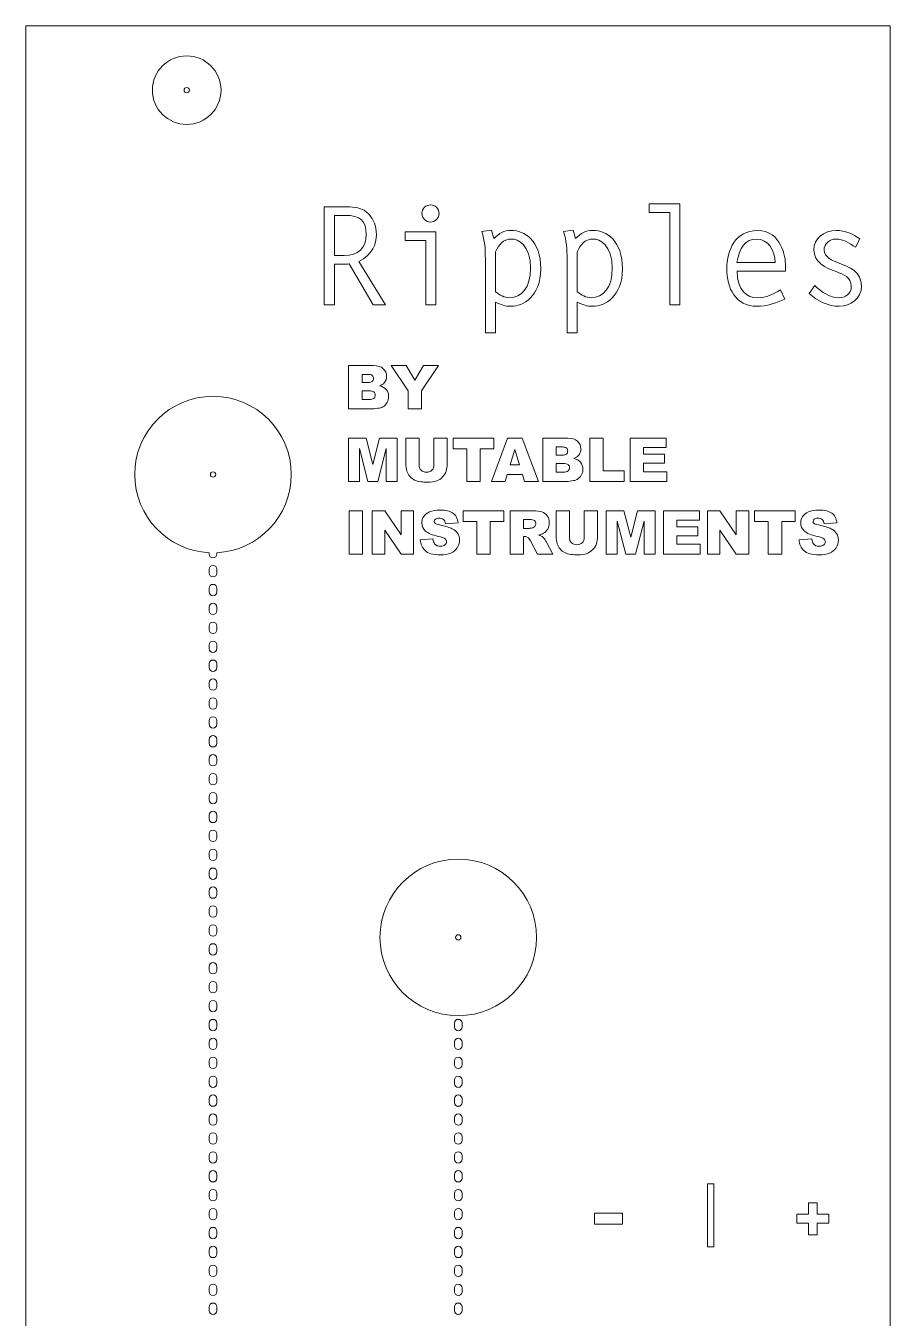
# Model space of a CAD drawing. Header units: millimetres. Extents: x 85 to 125, y -208 to -80.
# Drawn here: x 84.8 to 125.1, y -140.1 to -79.8 of the extents above; entities that cross this region are included whole.
import ezdxf

# ---------------------------------------------------------------- set-up
doc = ezdxf.new("R2010")
doc.units = ezdxf.units.MM

msp = doc.modelspace()

# ---------------------------------------------------------------- linework, layer by layer
at = {"color": 7, "linetype": 'Continuous', "lineweight": 15}
for p, q in [((84.806, -79.826), (84.806, -208.329)), ((125.107, -79.826), (84.806, -79.826)), ((125.107, -208.329), (125.107, -79.826)), ((99.908, -88.266), (98.721, -88.266)), ((98.721, -88.266), (98.721, -92.839)), ((115.307, -88.126), (113.865, -88.126)), ((113.865, -88.126), (113.865, -88.526)), ((113.865, -88.526), (114.831, -88.526)), ((114.831, -88.526), (114.831, -92.839)), ((115.307, -92.839), (115.307, -88.126)), ((99.197, -88.666), (99.197, -90.54)), ((99.667, -88.666), (99.197, -88.666)), ((103.928, -89.441), (102.486, -89.441)), ((102.486, -89.441), (102.486, -89.841)), ((103.928, -92.839), (103.928, -89.441)), ((106.518, -89.359), (106.067, -89.416)), ((106.62, -89.752), (106.518, -89.359)), ((110.328, -89.359), (109.878, -89.416)), ((110.43, -89.752), (110.328, -89.359)), ((123.486, -90.152), (123.695, -89.765)), ((102.486, -89.841), (103.451, -89.841)), ((103.451, -89.841), (103.451, -92.839)), ((106.709, -90.362), (106.709, -92.23)), ((110.519, -90.362), (110.519, -92.23)), ((99.197, -90.54), (99.648, -90.54)), ((99.197, -92.839), (99.197, -90.946)), ((99.883, -90.934), (100.995, -92.839)), ((101.572, -92.839), (100.34, -90.826)), ((106.232, -90.692), (106.232, -94.141)), ((110.043, -90.692), (110.043, -94.141)), ((117.961, -90.864), (119.752, -90.864)), ((120.229, -91.264), (120.229, -91.004)), ((117.967, -91.264), (120.229, -91.264)), ((120.197, -92.572), (119.993, -92.147)), ((121.599, -91.937), (121.339, -92.318)), ((106.709, -94.141), (106.709, -92.712)), ((110.519, -94.141), (110.519, -92.712)), ((98.721, -92.839), (99.197, -92.839)), ((100.995, -92.839), (101.572, -92.839)), ((103.451, -92.839), (103.928, -92.839)), ((114.831, -92.839), (115.307, -92.839)), ((106.232, -94.141), (106.709, -94.141)), ((110.043, -94.141), (110.519, -94.141)), ((101.024, -95.674), (99.855, -95.674)), ((99.855, -95.674), (99.855, -97.694)), ((102.539, -95.674), (101.845, -95.674)), ((101.845, -95.674), (102.632, -96.848)), ((102.945, -96.356), (102.539, -95.674)), ((103.353, -95.674), (102.945, -96.356)), ((103.258, -96.848), (104.043, -95.674)), ((104.043, -95.674), (103.353, -95.674)), ((100.485, -96.083), (100.485, -96.466)), ((100.761, -96.083), (100.485, -96.083)), ((100.485, -96.466), (100.756, -96.466)), ((100.485, -96.851), (100.485, -97.26)), ((100.802, -96.851), (100.485, -96.851)), ((102.632, -96.848), (102.632, -97.694)), ((103.258, -97.694), (103.258, -96.848)), ((100.485, -97.26), (100.803, -97.26)), ((99.855, -97.694), (100.933, -97.694)), ((102.632, -97.694), (103.258, -97.694)), ((100.668, -99.061), (99.847, -99.061)), ((99.847, -99.061), (99.847, -101.081)), ((100.985, -100.29), (100.668, -99.061)), ((101.299, -99.061), (100.985, -100.29)), ((102.119, -99.061), (101.299, -99.061)), ((102.119, -101.081), (102.119, -99.061)), ((103.142, -99.061), (102.519, -99.061)), ((102.519, -99.061), (102.519, -100.264)), ((103.142, -100.293), (103.142, -99.061)), ((104.455, -99.061), (103.832, -99.061)), ((103.832, -99.061), (103.832, -100.293)), ((104.455, -100.264), (104.455, -99.061)), ((106.624, -99.061), (104.727, -99.061)), ((104.727, -99.061), (104.727, -99.56)), ((107.272, -99.061), (106.512, -101.081)), ((106.624, -99.56), (106.624, -99.061)), ((107.952, -99.061), (107.272, -99.061)), ((108.712, -101.081), (107.952, -99.061)), ((110.08, -99.061), (108.912, -99.061)), ((108.912, -99.061), (108.912, -101.081)), ((111.73, -99.061), (111.105, -99.061)), ((111.105, -99.061), (111.105, -101.081)), ((111.73, -100.584), (111.73, -99.061)), ((114.659, -99.061), (112.986, -99.061)), ((112.986, -99.061), (112.986, -101.081)), ((114.659, -99.492), (114.659, -99.061)), ((100.358, -101.081), (100.358, -99.54)), ((100.358, -99.54), (100.751, -101.081)), ((101.214, -101.081), (101.608, -99.54)), ((101.608, -99.54), (101.608, -101.081)), ((104.727, -99.56), (105.363, -99.56)), ((105.363, -99.56), (105.363, -101.081)), ((105.987, -101.081), (105.987, -99.56)), ((105.987, -99.56), (106.624, -99.56)), ((107.604, -99.584), (107.384, -100.311)), ((107.827, -100.311), (107.604, -99.584)), ((109.541, -99.47), (109.541, -99.853)), ((109.817, -99.47), (109.541, -99.47)), ((109.541, -99.853), (109.813, -99.853)), ((113.612, -99.813), (113.612, -99.492)), ((113.612, -99.492), (114.659, -99.492)), ((114.584, -99.813), (113.612, -99.813)), ((114.584, -100.225), (114.584, -99.813)), ((107.384, -100.311), (107.827, -100.311)), ((109.541, -100.238), (109.541, -100.647)), ((109.858, -100.238), (109.541, -100.238)), ((109.541, -100.647), (109.86, -100.647)), ((112.704, -100.584), (111.73, -100.584)), ((112.704, -101.081), (112.704, -100.584)), ((113.612, -100.623), (113.612, -100.225)), ((113.612, -100.225), (114.584, -100.225)), ((114.69, -100.623), (113.612, -100.623)), ((114.69, -101.081), (114.69, -100.623)), ((99.847, -101.081), (100.358, -101.081)), ((100.751, -101.081), (101.214, -101.081)), ((101.608, -101.081), (102.119, -101.081)), ((105.363, -101.081), (105.987, -101.081)), ((106.512, -101.081), (107.15, -101.081)), ((107.15, -101.081), (107.248, -100.748)), ((107.248, -100.748), (107.957, -100.748)), ((107.957, -100.748), (108.058, -101.081)), ((108.058, -101.081), (108.712, -101.081)), ((108.912, -101.081), (109.989, -101.081)), ((111.105, -101.081), (112.704, -101.081)), ((112.986, -101.081), (114.69, -101.081)), ((100.504, -102.447), (99.879, -102.447)), ((99.879, -102.447), (99.879, -104.468)), ((100.504, -104.468), (100.504, -102.447)), ((101.539, -102.447), (100.956, -102.447)), ((100.956, -102.447), (100.956, -104.468)), ((102.3, -103.565), (101.539, -102.447)), ((102.888, -102.447), (102.3, -102.447)), ((102.3, -102.447), (102.3, -103.565)), ((102.888, -104.468), (102.888, -102.447)), ((107.097, -102.447), (105.199, -102.447)), ((105.199, -102.447), (105.199, -102.946)), ((107.097, -102.946), (107.097, -102.447)), ((108.428, -102.447), (107.387, -102.447)), ((107.387, -102.447), (107.387, -104.468)), ((110.15, -102.447), (109.528, -102.447)), ((109.528, -102.447), (109.528, -103.651)), ((110.15, -103.68), (110.15, -102.447)), ((111.464, -102.447), (110.841, -102.447)), ((110.841, -102.447), (110.841, -103.68)), ((111.464, -103.651), (111.464, -102.447)), ((112.691, -102.447), (111.87, -102.447)), ((111.87, -102.447), (111.87, -104.468)), ((113.008, -103.677), (112.691, -102.447)), ((113.322, -102.447), (113.008, -103.677)), ((114.143, -102.447), (113.322, -102.447)), ((114.143, -104.468), (114.143, -102.447)), ((116.212, -102.447), (114.539, -102.447)), ((114.539, -102.447), (114.539, -104.468)), ((116.212, -102.879), (116.212, -102.447)), ((117.166, -102.447), (116.583, -102.447)), ((116.583, -102.447), (116.583, -104.468)), ((117.927, -103.565), (117.166, -102.447)), ((118.515, -102.447), (117.927, -102.447)), ((117.927, -102.447), (117.927, -103.565)), ((118.515, -104.468), (118.515, -102.447)), ((120.685, -102.447), (118.788, -102.447)), ((118.788, -102.447), (118.788, -102.946)), ((120.685, -102.946), (120.685, -102.447)), ((104.372, -103.05), (104.961, -103.015)), ((105.199, -102.946), (105.836, -102.946)), ((105.836, -102.946), (105.836, -104.468)), ((106.46, -104.468), (106.46, -102.946)), ((106.46, -102.946), (107.097, -102.946)), ((108.289, -102.855), (108.014, -102.855)), ((108.014, -102.855), (108.014, -103.266)), ((112.381, -104.468), (112.381, -102.927)), ((112.381, -102.927), (112.775, -104.468)), ((113.238, -104.468), (113.631, -102.927)), ((113.631, -102.927), (113.631, -104.468)), ((115.165, -103.2), (115.165, -102.879)), ((115.165, -102.879), (116.212, -102.879)), ((118.788, -102.946), (119.425, -102.946)), ((119.425, -102.946), (119.425, -104.468)), ((120.049, -104.468), (120.049, -102.946)), ((120.049, -102.946), (120.685, -102.946)), ((122.037, -103.05), (122.626, -103.015)), ((101.543, -104.468), (101.543, -103.358)), ((101.543, -103.358), (102.3, -104.468)), ((108.014, -103.266), (108.278, -103.266)), ((108.014, -104.468), (108.014, -103.648)), ((108.014, -103.648), (108.07, -103.648)), ((116.137, -103.2), (115.165, -103.2)), ((115.165, -104.01), (115.165, -103.612)), ((115.165, -103.612), (116.137, -103.612)), ((116.137, -103.612), (116.137, -103.2)), ((117.17, -104.468), (117.17, -103.358)), ((117.17, -103.358), (117.927, -104.468)), ((103.788, -103.762), (103.194, -103.799)), ((108.336, -103.85), (108.669, -104.468)), ((109.375, -104.468), (109.072, -103.882)), ((116.243, -104.01), (115.165, -104.01)), ((116.243, -104.468), (116.243, -104.01)), ((121.453, -103.762), (120.859, -103.799)), ((93.356, -104.402), (93.356, -104.468)), ((93.709, -104.468), (93.709, -104.402)), ((99.879, -104.468), (100.504, -104.468)), ((100.956, -104.468), (101.543, -104.468)), ((102.3, -104.468), (102.888, -104.468)), ((105.836, -104.468), (106.46, -104.468)), ((107.387, -104.468), (108.014, -104.468)), ((108.669, -104.468), (109.375, -104.468)), ((111.87, -104.468), (112.381, -104.468)), ((112.775, -104.468), (113.238, -104.468)), ((113.631, -104.468), (114.143, -104.468)), ((114.539, -104.468), (116.243, -104.468)), ((116.583, -104.468), (117.17, -104.468)), ((117.927, -104.468), (118.515, -104.468)), ((119.425, -104.468), (120.049, -104.468)), ((93.356, -105.174), (93.356, -105.35)), ((93.709, -105.35), (93.709, -105.174)), ((93.356, -106.056), (93.356, -106.232)), ((93.709, -106.232), (93.709, -106.056)), ((93.356, -106.938), (93.356, -107.114)), ((93.709, -107.114), (93.709, -106.938)), ((93.356, -107.82), (93.356, -107.997)), ((93.709, -107.997), (93.709, -107.82)), ((93.356, -108.702), (93.356, -108.879)), ((93.709, -108.879), (93.709, -108.702)), ((93.356, -109.585), (93.356, -109.761)), ((93.709, -109.761), (93.709, -109.585)), ((93.356, -110.467), (93.356, -110.643)), ((93.709, -110.643), (93.709, -110.467)), ((93.356, -111.349), (93.356, -111.526)), ((93.709, -111.526), (93.709, -111.349)), ((93.356, -112.231), (93.356, -112.408)), ((93.709, -112.408), (93.709, -112.231)), ((93.356, -113.114), (93.356, -113.29)), ((93.709, -113.29), (93.709, -113.114)), ((93.356, -113.996), (93.356, -114.172)), ((93.709, -114.172), (93.709, -113.996)), ((93.356, -114.878), (93.356, -115.054)), ((93.709, -115.054), (93.709, -114.878)), ((93.356, -115.76), (93.356, -115.937)), ((93.709, -115.937), (93.709, -115.76)), ((93.356, -116.642), (93.356, -116.819)), ((93.709, -116.819), (93.709, -116.642)), ((93.356, -117.524), (93.356, -117.701)), ((93.709, -117.701), (93.709, -117.524)), ((93.356, -118.407), (93.356, -118.583)), ((93.709, -118.583), (93.709, -118.407)), ((93.356, -119.289), (93.356, -119.465)), ((93.709, -119.465), (93.709, -119.289)), ((93.356, -120.171), (93.356, -120.348)), ((93.709, -120.348), (93.709, -120.171)), ((93.356, -121.053), (93.356, -121.23)), ((93.709, -121.23), (93.709, -121.053)), ((93.356, -121.936), (93.356, -122.112)), ((93.709, -122.112), (93.709, -121.936)), ((93.356, -122.818), (93.356, -122.994)), ((93.709, -122.994), (93.709, -122.818)), ((93.356, -123.7), (93.356, -123.876)), ((93.709, -123.876), (93.709, -123.7)), ((93.356, -124.582), (93.356, -124.759)), ((93.709, -124.759), (93.709, -124.582)), ((93.356, -125.464), (93.356, -125.641)), ((93.709, -125.641), (93.709, -125.464)), ((93.356, -126.347), (93.356, -126.523)), ((93.709, -126.523), (93.709, -126.347)), ((104.792, -126.347), (104.792, -126.523)), ((105.145, -126.523), (105.145, -126.347)), ((93.356, -127.229), (93.356, -127.405)), ((93.709, -127.405), (93.709, -127.229)), ((104.792, -127.229), (104.792, -127.405)), ((105.145, -127.405), (105.145, -127.229)), ((93.356, -128.111), (93.356, -128.287)), ((93.709, -128.287), (93.709, -128.111)), ((104.792, -128.111), (104.792, -128.287)), ((105.145, -128.287), (105.145, -128.111)), ((93.356, -128.993), (93.356, -129.17)), ((93.709, -129.17), (93.709, -128.993)), ((104.792, -128.993), (104.792, -129.17)), ((105.145, -129.17), (105.145, -128.993)), ((93.356, -129.875), (93.356, -130.052)), ((93.709, -130.052), (93.709, -129.875)), ((104.792, -129.875), (104.792, -130.052)), ((105.145, -130.052), (105.145, -129.875)), ((93.356, -130.758), (93.356, -130.934)), ((93.709, -130.934), (93.709, -130.758)), ((104.792, -130.758), (104.792, -130.934)), ((105.145, -130.934), (105.145, -130.758)), ((93.356, -131.64), (93.356, -131.816)), ((93.709, -131.816), (93.709, -131.64)), ((104.792, -131.64), (104.792, -131.816)), ((105.145, -131.816), (105.145, -131.64)), ((93.356, -132.522), (93.356, -132.699)), ((93.709, -132.699), (93.709, -132.522)), ((104.792, -132.522), (104.792, -132.699)), ((105.145, -132.699), (105.145, -132.522)), ((93.356, -133.404), (93.356, -133.581)), ((93.709, -133.581), (93.709, -133.404)), ((104.792, -133.404), (104.792, -133.581)), ((105.145, -133.581), (105.145, -133.404)), ((93.356, -134.287), (93.356, -134.463)), ((93.709, -134.463), (93.709, -134.287)), ((104.792, -134.287), (104.792, -134.463)), ((105.145, -134.463), (105.145, -134.287)), ((116.887, -133.847), (116.587, -133.847)), ((116.587, -133.847), (116.587, -136.784)), ((116.887, -136.784), (116.887, -133.847)), ((121.712, -134.722), (121.298, -134.722)), ((121.298, -134.722), (121.298, -135.265)), ((121.712, -135.265), (121.712, -134.722)), ((93.356, -135.169), (93.356, -135.345)), ((93.709, -135.345), (93.709, -135.169)), ((104.792, -135.169), (104.792, -135.345)), ((105.145, -135.345), (105.145, -135.169)), ((112.625, -135.216), (111.317, -135.216)), ((111.317, -135.216), (111.317, -135.729)), ((112.625, -135.729), (112.625, -135.216)), ((121.298, -135.265), (120.751, -135.265)), ((120.751, -135.265), (120.751, -135.679)), ((122.255, -135.265), (121.712, -135.265)), ((122.255, -135.679), (122.255, -135.265)), ((93.356, -136.051), (93.356, -136.227)), ((93.709, -136.227), (93.709, -136.051)), ((104.792, -136.051), (104.792, -136.227)), ((105.145, -136.227), (105.145, -136.051)), ((111.317, -135.729), (112.625, -135.729)), ((120.751, -135.679), (121.298, -135.679)), ((121.298, -135.679), (121.298, -136.223)), ((121.298, -136.223), (121.712, -136.223)), ((121.712, -136.223), (121.712, -135.679)), ((121.712, -135.679), (122.255, -135.679)), ((116.587, -136.784), (116.887, -136.784)), ((93.356, -136.933), (93.356, -137.11)), ((93.709, -137.11), (93.709, -136.933)), ((104.792, -136.933), (104.792, -137.11)), ((105.145, -137.11), (105.145, -136.933)), ((93.356, -137.815), (93.356, -137.992)), ((93.709, -137.992), (93.709, -137.815)), ((104.792, -137.815), (104.792, -137.992)), ((105.145, -137.992), (105.145, -137.815)), ((93.356, -138.697), (93.356, -138.874)), ((93.709, -138.874), (93.709, -138.697)), ((104.792, -138.697), (104.792, -138.874)), ((105.145, -138.874), (105.145, -138.697)), ((93.356, -139.58), (93.356, -139.756)), ((93.709, -139.756), (93.709, -139.58)), ((104.792, -139.58), (104.792, -139.756)), ((105.145, -139.756), (105.145, -139.58))]:
    msp.add_line(p, q, dxfattribs=at)
for points, knots in [([(93.906, -82.826), (93.906, -81.942), (93.19, -81.226), (92.306, -81.226), (91.422, -81.226), (90.706, -81.942), (90.706, -82.826)], [2, 2, 2, 2, 3, 3, 3, 4, 4, 4, 4]), ([(90.706, -82.826), (90.706, -83.71), (91.422, -84.426), (92.306, -84.426), (93.19, -84.426), (93.906, -83.71), (93.906, -82.826)], [0, 0, 0, 0, 1, 1, 1, 2, 2, 2, 2]), ([(92.431, -82.826), (92.431, -82.757), (92.375, -82.701), (92.306, -82.701), (92.237, -82.701), (92.181, -82.757), (92.181, -82.826)], [2, 2, 2, 2, 3, 3, 3, 4, 4, 4, 4]), ([(92.181, -82.826), (92.181, -82.895), (92.237, -82.951), (92.306, -82.951), (92.375, -82.951), (92.431, -82.895), (92.431, -82.826)], [0, 0, 0, 0, 1, 1, 1, 2, 2, 2, 2]), ([(104.074, -88.577), (104.074, -88.348), (103.896, -88.177), (103.674, -88.177), (103.451, -88.177), (103.274, -88.348), (103.274, -88.577)], [2, 2, 2, 2, 3, 3, 3, 4, 4, 4, 4]), ([(103.274, -88.577), (103.274, -88.806), (103.451, -88.977), (103.674, -88.977), (103.896, -88.977), (104.074, -88.806), (104.074, -88.577)], [0, 0, 0, 0, 1, 1, 1, 2, 2, 2, 2]), ([(97.183, -100.756), (97.183, -98.74), (95.549, -97.106), (93.533, -97.106), (91.517, -97.106), (89.883, -98.74), (89.883, -100.756)], [2, 2, 2, 2, 3, 3, 3, 4, 4, 4, 4]), ([(93.658, -100.756), (93.658, -100.687), (93.602, -100.631), (93.533, -100.631), (93.464, -100.631), (93.408, -100.687), (93.408, -100.756)], [2, 2, 2, 2, 3, 3, 3, 4, 4, 4, 4]), ([(93.408, -100.756), (93.408, -100.825), (93.464, -100.881), (93.533, -100.881), (93.602, -100.881), (93.658, -100.825), (93.658, -100.756)], [0, 0, 0, 0, 1, 1, 1, 2, 2, 2, 2]), ([(108.618, -122.347), (108.618, -120.331), (106.984, -118.697), (104.968, -118.697), (102.952, -118.697), (101.318, -120.331), (101.318, -122.347)], [2, 2, 2, 2, 3, 3, 3, 4, 4, 4, 4]), ([(101.318, -122.347), (101.318, -124.363), (102.952, -125.997), (104.968, -125.997), (106.984, -125.997), (108.618, -124.363), (108.618, -122.347)], [0, 0, 0, 0, 1, 1, 1, 2, 2, 2, 2]), ([(105.093, -122.347), (105.093, -122.278), (105.037, -122.222), (104.968, -122.222), (104.899, -122.222), (104.843, -122.278), (104.843, -122.347)], [2, 2, 2, 2, 3, 3, 3, 4, 4, 4, 4]), ([(104.843, -122.347), (104.843, -122.416), (104.899, -122.472), (104.968, -122.472), (105.037, -122.472), (105.093, -122.416), (105.093, -122.347)], [0, 0, 0, 0, 1, 1, 1, 2, 2, 2, 2])]:
    msp.add_open_spline(points, degree=3, knots=knots, dxfattribs=at)
for points in [[(101.153, -89.562), (101.153, -89.295), (101.052, -88.266), (99.908, -88.266)], [(100.677, -89.536), (100.677, -88.927), (100.423, -88.666), (99.667, -88.666)], [(99.648, -90.54), (100.296, -90.54), (100.677, -90.21), (100.677, -89.536)], [(100.34, -90.826), (100.975, -90.464), (101.153, -90.032), (101.153, -89.562)], [(106.067, -89.416), (106.207, -89.828), (106.232, -90.26), (106.232, -90.692)], [(107.452, -89.371), (107.058, -89.371), (106.906, -89.498), (106.62, -89.752)], [(107.446, -89.771), (107.058, -89.771), (106.855, -90.051), (106.709, -90.362)], [(108.341, -91.143), (108.341, -90.032), (107.757, -89.771), (107.446, -89.771)], [(108.817, -91.162), (108.817, -89.828), (108.049, -89.371), (107.452, -89.371)], [(109.878, -89.416), (110.017, -89.828), (110.043, -90.26), (110.043, -90.692)], [(111.262, -89.371), (110.868, -89.371), (110.716, -89.498), (110.43, -89.752)], [(111.256, -89.771), (110.868, -89.771), (110.665, -90.051), (110.519, -90.362)], [(112.151, -91.143), (112.151, -90.032), (111.567, -89.771), (111.256, -89.771)], [(112.628, -91.162), (112.628, -89.828), (111.859, -89.371), (111.262, -89.371)], [(118.92, -89.371), (117.904, -89.371), (117.491, -90.273), (117.491, -91.162)], [(118.882, -89.771), (118.348, -89.771), (118.088, -90.178), (117.961, -90.864)], [(119.752, -90.864), (119.733, -90.305), (119.416, -89.771), (118.882, -89.771)], [(120.229, -91.004), (120.229, -90.635), (120.051, -89.371), (118.92, -89.371)], [(122.596, -89.371), (122.006, -89.371), (121.548, -89.771), (121.548, -90.267)], [(122.025, -90.286), (122.025, -89.981), (122.292, -89.771), (122.578, -89.771)], [(122.578, -89.771), (122.921, -89.771), (123.219, -89.962), (123.486, -90.152)], [(123.695, -89.765), (123.359, -89.524), (123.022, -89.371), (122.596, -89.371)], [(121.548, -90.267), (121.548, -90.877), (122.108, -91.105), (122.59, -91.29)], [(122.679, -90.877), (122.419, -90.781), (122.025, -90.616), (122.025, -90.286)], [(99.197, -90.946), (99.426, -90.94), (99.654, -90.94), (99.883, -90.934)], [(123.772, -91.969), (123.772, -91.296), (123.213, -91.074), (122.679, -90.877)], [(107.357, -92.509), (107.916, -92.509), (108.341, -92.026), (108.341, -91.143)], [(107.433, -92.909), (107.979, -92.909), (108.817, -92.452), (108.817, -91.162)], [(111.167, -92.509), (111.726, -92.509), (112.151, -92.026), (112.151, -91.143)], [(111.243, -92.909), (111.789, -92.909), (112.628, -92.452), (112.628, -91.162)], [(117.491, -91.162), (117.491, -92.045), (117.891, -92.909), (118.895, -92.909)], [(118.933, -92.509), (118.412, -92.509), (117.993, -92.198), (117.967, -91.264)], [(122.59, -91.29), (122.94, -91.423), (123.295, -91.543), (123.295, -91.988)], [(106.709, -92.23), (106.899, -92.382), (107.122, -92.509), (107.357, -92.509)], [(110.519, -92.23), (110.71, -92.382), (110.932, -92.509), (111.167, -92.509)], [(119.993, -92.147), (119.682, -92.338), (119.307, -92.509), (118.933, -92.509)], [(122.705, -92.509), (122.304, -92.509), (121.866, -92.223), (121.599, -91.937)], [(123.295, -91.988), (123.295, -92.331), (123.022, -92.509), (122.705, -92.509)], [(122.736, -92.909), (123.263, -92.909), (123.772, -92.528), (123.772, -91.969)], [(106.709, -92.712), (106.95, -92.839), (107.153, -92.909), (107.433, -92.909)], [(110.519, -92.712), (110.76, -92.839), (110.963, -92.909), (111.243, -92.909)], [(118.895, -92.909), (119.365, -92.909), (119.771, -92.763), (120.197, -92.572)], [(121.339, -92.318), (121.714, -92.655), (122.222, -92.909), (122.736, -92.909)], [(101.472, -95.819), (101.368, -95.722), (101.219, -95.674), (101.024, -95.674)], [(101.629, -96.177), (101.629, -96.035), (101.577, -95.915), (101.472, -95.819)], [(100.756, -96.466), (100.854, -96.466), (100.922, -96.45), (100.96, -96.416)], [(100.96, -96.133), (100.922, -96.1), (100.855, -96.083), (100.761, -96.083)], [(101.017, -96.271), (101.017, -96.212), (100.998, -96.166), (100.96, -96.133)], [(100.96, -96.416), (100.998, -96.383), (101.017, -96.334), (101.017, -96.271)], [(101.517, -96.484), (101.592, -96.399), (101.629, -96.296), (101.629, -96.177)], [(101.031, -96.905), (100.988, -96.869), (100.911, -96.851), (100.802, -96.851)], [(101.097, -97.049), (101.097, -96.99), (101.075, -96.942), (101.031, -96.905)], [(101.031, -97.203), (101.075, -97.165), (101.097, -97.114), (101.097, -97.049)], [(101.299, -96.619), (101.395, -96.586), (101.468, -96.541), (101.517, -96.484)], [(101.62, -96.799), (101.551, -96.714), (101.445, -96.654), (101.299, -96.619)], [(101.722, -97.12), (101.722, -96.991), (101.688, -96.884), (101.62, -96.799)], [(100.803, -97.26), (100.911, -97.26), (100.987, -97.241), (101.031, -97.203)], [(101.213, -97.667), (101.318, -97.653), (101.397, -97.631), (101.45, -97.601)], [(101.45, -97.601), (101.534, -97.552), (101.601, -97.486), (101.649, -97.402)], [(101.649, -97.402), (101.698, -97.319), (101.722, -97.224), (101.722, -97.12)], [(100.933, -97.694), (100.979, -97.694), (101.072, -97.685), (101.213, -97.667)], [(110.529, -99.205), (110.424, -99.109), (110.275, -99.061), (110.08, -99.061)], [(110.685, -99.564), (110.685, -99.421), (110.633, -99.302), (110.529, -99.205)], [(109.813, -99.853), (109.91, -99.853), (109.978, -99.836), (110.016, -99.803)], [(110.016, -99.52), (109.978, -99.487), (109.912, -99.47), (109.817, -99.47)], [(110.073, -99.657), (110.073, -99.599), (110.054, -99.553), (110.016, -99.52)], [(110.016, -99.803), (110.054, -99.769), (110.073, -99.721), (110.073, -99.657)], [(110.356, -100.006), (110.451, -99.973), (110.524, -99.928), (110.573, -99.871)], [(110.676, -100.186), (110.608, -100.101), (110.501, -100.041), (110.356, -100.006)], [(110.573, -99.871), (110.648, -99.786), (110.685, -99.683), (110.685, -99.564)], [(102.519, -100.264), (102.519, -100.364), (102.538, -100.477), (102.577, -100.606)], [(102.577, -100.606), (102.601, -100.686), (102.645, -100.763), (102.71, -100.839)], [(103.233, -100.551), (103.173, -100.489), (103.142, -100.403), (103.142, -100.293)], [(103.488, -100.644), (103.379, -100.644), (103.294, -100.613), (103.233, -100.551)], [(103.741, -100.553), (103.68, -100.614), (103.595, -100.644), (103.488, -100.644)], [(103.832, -100.293), (103.832, -100.405), (103.802, -100.492), (103.741, -100.553)], [(104.224, -100.881), (104.304, -100.801), (104.362, -100.709), (104.399, -100.602)], [(104.399, -100.602), (104.437, -100.496), (104.455, -100.384), (104.455, -100.264)], [(110.088, -100.292), (110.044, -100.256), (109.967, -100.238), (109.858, -100.238)], [(109.86, -100.647), (109.967, -100.647), (110.043, -100.628), (110.087, -100.59)], [(110.087, -100.59), (110.131, -100.552), (110.153, -100.5), (110.153, -100.436)], [(110.153, -100.436), (110.153, -100.376), (110.131, -100.328), (110.088, -100.292)], [(110.779, -100.506), (110.779, -100.378), (110.745, -100.271), (110.676, -100.186)], [(110.706, -100.789), (110.754, -100.705), (110.779, -100.611), (110.779, -100.506)], [(89.883, -100.756), (89.883, -102.713), (91.423, -104.31), (93.356, -104.402)], [(93.709, -104.402), (95.643, -104.31), (97.183, -102.713), (97.183, -100.756)], [(102.71, -100.839), (102.775, -100.914), (102.846, -100.972), (102.924, -101.013)], [(102.924, -101.013), (103.002, -101.054), (103.099, -101.081), (103.216, -101.095)], [(103.216, -101.095), (103.332, -101.109), (103.439, -101.115), (103.537, -101.115)], [(103.537, -101.115), (103.707, -101.115), (103.853, -101.093), (103.974, -101.048)], [(103.974, -101.048), (104.061, -101.016), (104.145, -100.96), (104.224, -100.881)], [(109.989, -101.081), (110.035, -101.081), (110.128, -101.072), (110.269, -101.053)], [(110.269, -101.053), (110.375, -101.04), (110.454, -101.018), (110.506, -100.987)], [(110.506, -100.987), (110.59, -100.939), (110.657, -100.872), (110.706, -100.789)], [(104.129, -102.413), (103.918, -102.413), (103.753, -102.439), (103.632, -102.492)], [(104.719, -102.557), (104.584, -102.461), (104.387, -102.413), (104.129, -102.413)], [(108.87, -102.497), (108.768, -102.464), (108.621, -102.447), (108.428, -102.447)], [(121.793, -102.413), (121.583, -102.413), (121.418, -102.439), (121.297, -102.492)], [(122.384, -102.557), (122.249, -102.461), (122.051, -102.413), (121.793, -102.413)], [(103.36, -102.71), (103.3, -102.802), (103.27, -102.9), (103.27, -103.004)], [(103.27, -103.004), (103.27, -103.162), (103.329, -103.292), (103.446, -103.394)], [(103.632, -102.492), (103.511, -102.545), (103.421, -102.618), (103.36, -102.71)], [(103.847, -102.948), (103.847, -102.904), (103.866, -102.866), (103.903, -102.835)], [(103.893, -103.035), (103.863, -103.009), (103.847, -102.98), (103.847, -102.948)], [(104.102, -103.109), (103.992, -103.086), (103.922, -103.061), (103.893, -103.035)], [(103.903, -102.835), (103.939, -102.805), (103.994, -102.789), (104.067, -102.789)], [(104.067, -102.789), (104.155, -102.789), (104.224, -102.81), (104.274, -102.851)], [(104.274, -102.851), (104.324, -102.893), (104.357, -102.959), (104.372, -103.05)], [(104.961, -103.015), (104.935, -102.806), (104.854, -102.653), (104.719, -102.557)], [(108.522, -102.908), (108.48, -102.873), (108.403, -102.855), (108.289, -102.855)], [(108.584, -103.058), (108.584, -102.993), (108.563, -102.943), (108.522, -102.908)], [(108.544, -103.175), (108.57, -103.141), (108.584, -103.102), (108.584, -103.058)], [(109.117, -102.681), (109.054, -102.591), (108.972, -102.53), (108.87, -102.497)], [(109.211, -103.008), (109.211, -102.88), (109.179, -102.771), (109.117, -102.681)], [(109.139, -103.298), (109.187, -103.217), (109.211, -103.12), (109.211, -103.008)], [(121.025, -102.71), (120.965, -102.802), (120.935, -102.9), (120.935, -103.004)], [(120.935, -103.004), (120.935, -103.162), (120.994, -103.292), (121.111, -103.394)], [(121.297, -102.492), (121.176, -102.545), (121.085, -102.618), (121.025, -102.71)], [(121.512, -102.948), (121.512, -102.904), (121.531, -102.866), (121.567, -102.835)], [(121.558, -103.035), (121.527, -103.009), (121.512, -102.98), (121.512, -102.948)], [(121.767, -103.109), (121.657, -103.086), (121.587, -103.061), (121.558, -103.035)], [(121.567, -102.835), (121.604, -102.805), (121.659, -102.789), (121.731, -102.789)], [(121.731, -102.789), (121.82, -102.789), (121.889, -102.81), (121.939, -102.851)], [(121.939, -102.851), (121.989, -102.893), (122.022, -102.959), (122.037, -103.05)], [(122.626, -103.015), (122.6, -102.806), (122.519, -102.653), (122.384, -102.557)], [(103.446, -103.394), (103.563, -103.496), (103.758, -103.578), (104.032, -103.639)], [(104.032, -103.639), (104.199, -103.676), (104.306, -103.715), (104.352, -103.757)], [(104.689, -103.287), (104.571, -103.227), (104.375, -103.168), (104.102, -103.109)], [(104.946, -103.511), (104.893, -103.422), (104.807, -103.348), (104.689, -103.287)], [(105.027, -103.81), (105.027, -103.7), (105, -103.6), (104.946, -103.511)], [(108.07, -103.648), (108.126, -103.648), (108.177, -103.663), (108.223, -103.695)], [(108.278, -103.266), (108.306, -103.266), (108.361, -103.257), (108.443, -103.238)], [(108.443, -103.238), (108.484, -103.23), (108.518, -103.209), (108.544, -103.175)], [(108.722, -103.576), (108.815, -103.555), (108.888, -103.528), (108.942, -103.496)], [(108.885, -103.651), (108.851, -103.626), (108.797, -103.601), (108.722, -103.576)], [(108.985, -103.757), (108.941, -103.703), (108.908, -103.667), (108.885, -103.651)], [(108.942, -103.496), (109.025, -103.446), (109.091, -103.38), (109.139, -103.298)], [(109.528, -103.651), (109.528, -103.75), (109.547, -103.864), (109.585, -103.993)], [(110.242, -103.938), (110.181, -103.876), (110.15, -103.79), (110.15, -103.68)], [(110.841, -103.68), (110.841, -103.792), (110.81, -103.878), (110.749, -103.939)], [(111.408, -103.989), (111.445, -103.883), (111.464, -103.77), (111.464, -103.651)], [(121.111, -103.394), (121.228, -103.496), (121.423, -103.578), (121.697, -103.639)], [(121.697, -103.639), (121.864, -103.676), (121.971, -103.715), (122.017, -103.757)], [(122.354, -103.287), (122.235, -103.227), (122.04, -103.168), (121.767, -103.109)], [(122.611, -103.511), (122.558, -103.422), (122.472, -103.348), (122.354, -103.287)], [(122.692, -103.81), (122.692, -103.7), (122.665, -103.6), (122.611, -103.511)], [(103.194, -103.799), (103.212, -104.003), (103.287, -104.171), (103.419, -104.304)], [(103.867, -103.983), (103.827, -103.932), (103.801, -103.859), (103.788, -103.762)], [(104.142, -104.105), (104.023, -104.105), (103.931, -104.064), (103.867, -103.983)], [(104.348, -104.043), (104.3, -104.084), (104.232, -104.105), (104.142, -104.105)], [(104.421, -103.897), (104.421, -103.952), (104.397, -104.001), (104.348, -104.043)], [(104.352, -103.757), (104.398, -103.798), (104.421, -103.845), (104.421, -103.897)], [(104.619, -104.417), (104.748, -104.361), (104.848, -104.278), (104.92, -104.169)], [(104.92, -104.169), (104.991, -104.059), (105.027, -103.94), (105.027, -103.81)], [(108.223, -103.695), (108.256, -103.719), (108.293, -103.77), (108.336, -103.85)], [(109.072, -103.882), (109.058, -103.853), (109.028, -103.811), (108.985, -103.757)], [(109.585, -103.993), (109.609, -104.073), (109.654, -104.15), (109.718, -104.225)], [(109.718, -104.225), (109.783, -104.301), (109.854, -104.359), (109.933, -104.399)], [(110.496, -104.031), (110.388, -104.031), (110.303, -104), (110.242, -103.938)], [(110.749, -103.939), (110.688, -104), (110.604, -104.031), (110.496, -104.031)], [(110.983, -104.435), (111.07, -104.403), (111.153, -104.347), (111.233, -104.267)], [(111.233, -104.267), (111.312, -104.188), (111.371, -104.095), (111.408, -103.989)], [(120.859, -103.799), (120.877, -104.003), (120.951, -104.171), (121.084, -104.304)], [(121.532, -103.983), (121.492, -103.932), (121.466, -103.859), (121.453, -103.762)], [(121.807, -104.105), (121.688, -104.105), (121.596, -104.064), (121.532, -103.983)], [(122.013, -104.043), (121.965, -104.084), (121.896, -104.105), (121.807, -104.105)], [(122.086, -103.897), (122.086, -103.952), (122.061, -104.001), (122.013, -104.043)], [(122.017, -103.757), (122.062, -103.798), (122.086, -103.845), (122.086, -103.897)], [(122.284, -104.417), (122.413, -104.361), (122.513, -104.278), (122.584, -104.169)], [(122.584, -104.169), (122.656, -104.059), (122.692, -103.94), (122.692, -103.81)], [(93.356, -104.468), (93.356, -104.565), (93.435, -104.644), (93.533, -104.644)], [(93.533, -104.644), (93.63, -104.644), (93.709, -104.565), (93.709, -104.468)], [(103.419, -104.304), (103.551, -104.436), (103.789, -104.502), (104.133, -104.502)], [(104.133, -104.502), (104.328, -104.502), (104.491, -104.474), (104.619, -104.417)], [(109.933, -104.399), (110.011, -104.44), (110.108, -104.468), (110.224, -104.481)], [(110.224, -104.481), (110.34, -104.495), (110.448, -104.502), (110.546, -104.502)], [(110.546, -104.502), (110.716, -104.502), (110.861, -104.48), (110.983, -104.435)], [(121.084, -104.304), (121.216, -104.436), (121.454, -104.502), (121.798, -104.502)], [(121.798, -104.502), (121.993, -104.502), (122.156, -104.474), (122.284, -104.417)], [(93.533, -104.997), (93.435, -104.997), (93.356, -105.076), (93.356, -105.174)], [(93.356, -105.35), (93.356, -105.448), (93.435, -105.527), (93.533, -105.527)], [(93.709, -105.174), (93.709, -105.076), (93.63, -104.997), (93.533, -104.997)], [(93.533, -105.527), (93.63, -105.527), (93.709, -105.448), (93.709, -105.35)], [(93.533, -105.879), (93.435, -105.879), (93.356, -105.958), (93.356, -106.056)], [(93.709, -106.056), (93.709, -105.958), (93.63, -105.879), (93.533, -105.879)], [(93.356, -106.232), (93.356, -106.33), (93.435, -106.409), (93.533, -106.409)], [(93.533, -106.409), (93.63, -106.409), (93.709, -106.33), (93.709, -106.232)], [(93.533, -106.762), (93.435, -106.762), (93.356, -106.841), (93.356, -106.938)], [(93.356, -107.114), (93.356, -107.212), (93.435, -107.291), (93.533, -107.291)], [(93.709, -106.938), (93.709, -106.841), (93.63, -106.762), (93.533, -106.762)], [(93.533, -107.291), (93.63, -107.291), (93.709, -107.212), (93.709, -107.114)], [(93.533, -107.644), (93.435, -107.644), (93.356, -107.723), (93.356, -107.82)], [(93.709, -107.82), (93.709, -107.723), (93.63, -107.644), (93.533, -107.644)], [(93.356, -107.997), (93.356, -108.094), (93.435, -108.173), (93.533, -108.173)], [(93.533, -108.173), (93.63, -108.173), (93.709, -108.094), (93.709, -107.997)], [(93.533, -108.526), (93.435, -108.526), (93.356, -108.605), (93.356, -108.702)], [(93.356, -108.879), (93.356, -108.976), (93.435, -109.055), (93.533, -109.055)], [(93.709, -108.702), (93.709, -108.605), (93.63, -108.526), (93.533, -108.526)], [(93.533, -109.055), (93.63, -109.055), (93.709, -108.976), (93.709, -108.879)], [(93.533, -109.408), (93.435, -109.408), (93.356, -109.487), (93.356, -109.585)], [(93.709, -109.585), (93.709, -109.487), (93.63, -109.408), (93.533, -109.408)], [(93.356, -109.761), (93.356, -109.859), (93.435, -109.937), (93.533, -109.937)], [(93.533, -110.29), (93.435, -110.29), (93.356, -110.369), (93.356, -110.467)], [(93.533, -109.937), (93.63, -109.937), (93.709, -109.859), (93.709, -109.761)], [(93.709, -110.467), (93.709, -110.369), (93.63, -110.29), (93.533, -110.29)], [(93.356, -110.643), (93.356, -110.741), (93.435, -110.82), (93.533, -110.82)], [(93.533, -110.82), (93.63, -110.82), (93.709, -110.741), (93.709, -110.643)], [(93.533, -111.173), (93.435, -111.173), (93.356, -111.252), (93.356, -111.349)], [(93.709, -111.349), (93.709, -111.252), (93.63, -111.173), (93.533, -111.173)], [(93.356, -111.526), (93.356, -111.623), (93.435, -111.702), (93.533, -111.702)], [(93.533, -112.055), (93.435, -112.055), (93.356, -112.134), (93.356, -112.231)], [(93.533, -111.702), (93.63, -111.702), (93.709, -111.623), (93.709, -111.526)], [(93.709, -112.231), (93.709, -112.134), (93.63, -112.055), (93.533, -112.055)], [(93.356, -112.408), (93.356, -112.505), (93.435, -112.584), (93.533, -112.584)], [(93.533, -112.584), (93.63, -112.584), (93.709, -112.505), (93.709, -112.408)], [(93.533, -112.937), (93.435, -112.937), (93.356, -113.016), (93.356, -113.114)], [(93.356, -113.29), (93.356, -113.387), (93.435, -113.466), (93.533, -113.466)], [(93.709, -113.114), (93.709, -113.016), (93.63, -112.937), (93.533, -112.937)], [(93.533, -113.466), (93.63, -113.466), (93.709, -113.387), (93.709, -113.29)], [(93.533, -113.819), (93.435, -113.819), (93.356, -113.898), (93.356, -113.996)], [(93.709, -113.996), (93.709, -113.898), (93.63, -113.819), (93.533, -113.819)], [(93.356, -114.172), (93.356, -114.27), (93.435, -114.349), (93.533, -114.349)], [(93.533, -114.349), (93.63, -114.349), (93.709, -114.27), (93.709, -114.172)], [(93.533, -114.702), (93.435, -114.702), (93.356, -114.78), (93.356, -114.878)], [(93.356, -115.054), (93.356, -115.152), (93.435, -115.231), (93.533, -115.231)], [(93.709, -114.878), (93.709, -114.78), (93.63, -114.702), (93.533, -114.702)], [(93.533, -115.231), (93.63, -115.231), (93.709, -115.152), (93.709, -115.054)], [(93.533, -115.584), (93.435, -115.584), (93.356, -115.663), (93.356, -115.76)], [(93.709, -115.76), (93.709, -115.663), (93.63, -115.584), (93.533, -115.584)], [(93.356, -115.937), (93.356, -116.034), (93.435, -116.113), (93.533, -116.113)], [(93.533, -116.113), (93.63, -116.113), (93.709, -116.034), (93.709, -115.937)], [(93.533, -116.466), (93.435, -116.466), (93.356, -116.545), (93.356, -116.642)], [(93.356, -116.819), (93.356, -116.916), (93.435, -116.995), (93.533, -116.995)], [(93.709, -116.642), (93.709, -116.545), (93.63, -116.466), (93.533, -116.466)], [(93.533, -116.995), (93.63, -116.995), (93.709, -116.916), (93.709, -116.819)], [(93.533, -117.348), (93.435, -117.348), (93.356, -117.427), (93.356, -117.524)], [(93.709, -117.524), (93.709, -117.427), (93.63, -117.348), (93.533, -117.348)], [(93.356, -117.701), (93.356, -117.798), (93.435, -117.877), (93.533, -117.877)], [(93.533, -117.877), (93.63, -117.877), (93.709, -117.798), (93.709, -117.701)], [(93.533, -118.23), (93.435, -118.23), (93.356, -118.309), (93.356, -118.407)], [(93.356, -118.583), (93.356, -118.681), (93.435, -118.76), (93.533, -118.76)], [(93.709, -118.407), (93.709, -118.309), (93.63, -118.23), (93.533, -118.23)], [(93.533, -118.76), (93.63, -118.76), (93.709, -118.681), (93.709, -118.583)], [(93.533, -119.112), (93.435, -119.112), (93.356, -119.191), (93.356, -119.289)], [(93.709, -119.289), (93.709, -119.191), (93.63, -119.112), (93.533, -119.112)], [(93.356, -119.465), (93.356, -119.563), (93.435, -119.642), (93.533, -119.642)], [(93.533, -119.642), (93.63, -119.642), (93.709, -119.563), (93.709, -119.465)], [(93.533, -119.995), (93.435, -119.995), (93.356, -120.074), (93.356, -120.171)], [(93.356, -120.348), (93.356, -120.445), (93.435, -120.524), (93.533, -120.524)], [(93.709, -120.171), (93.709, -120.074), (93.63, -119.995), (93.533, -119.995)], [(93.533, -120.524), (93.63, -120.524), (93.709, -120.445), (93.709, -120.348)], [(93.533, -120.877), (93.435, -120.877), (93.356, -120.956), (93.356, -121.053)], [(93.709, -121.053), (93.709, -120.956), (93.63, -120.877), (93.533, -120.877)], [(93.356, -121.23), (93.356, -121.327), (93.435, -121.406), (93.533, -121.406)], [(93.533, -121.759), (93.435, -121.759), (93.356, -121.838), (93.356, -121.936)], [(93.533, -121.406), (93.63, -121.406), (93.709, -121.327), (93.709, -121.23)], [(93.709, -121.936), (93.709, -121.838), (93.63, -121.759), (93.533, -121.759)], [(93.356, -122.112), (93.356, -122.21), (93.435, -122.288), (93.533, -122.288)], [(93.533, -122.288), (93.63, -122.288), (93.709, -122.21), (93.709, -122.112)], [(93.533, -122.641), (93.435, -122.641), (93.356, -122.72), (93.356, -122.818)], [(93.709, -122.818), (93.709, -122.72), (93.63, -122.641), (93.533, -122.641)], [(93.356, -122.994), (93.356, -123.092), (93.435, -123.171), (93.533, -123.171)], [(93.533, -123.524), (93.435, -123.524), (93.356, -123.602), (93.356, -123.7)], [(93.533, -123.171), (93.63, -123.171), (93.709, -123.092), (93.709, -122.994)], [(93.709, -123.7), (93.709, -123.602), (93.63, -123.524), (93.533, -123.524)], [(93.356, -123.876), (93.356, -123.974), (93.435, -124.053), (93.533, -124.053)], [(93.533, -124.053), (93.63, -124.053), (93.709, -123.974), (93.709, -123.876)], [(93.533, -124.406), (93.435, -124.406), (93.356, -124.485), (93.356, -124.582)], [(93.356, -124.759), (93.356, -124.856), (93.435, -124.935), (93.533, -124.935)], [(93.709, -124.582), (93.709, -124.485), (93.63, -124.406), (93.533, -124.406)], [(93.533, -124.935), (93.63, -124.935), (93.709, -124.856), (93.709, -124.759)], [(93.533, -125.288), (93.435, -125.288), (93.356, -125.367), (93.356, -125.464)], [(93.709, -125.464), (93.709, -125.367), (93.63, -125.288), (93.533, -125.288)], [(93.356, -125.641), (93.356, -125.738), (93.435, -125.817), (93.533, -125.817)], [(93.533, -125.817), (93.63, -125.817), (93.709, -125.738), (93.709, -125.641)], [(93.533, -126.17), (93.435, -126.17), (93.356, -126.249), (93.356, -126.347)], [(93.356, -126.523), (93.356, -126.621), (93.435, -126.699), (93.533, -126.699)], [(93.709, -126.347), (93.709, -126.249), (93.63, -126.17), (93.533, -126.17)], [(93.533, -126.699), (93.63, -126.699), (93.709, -126.621), (93.709, -126.523)], [(104.968, -126.17), (104.871, -126.17), (104.792, -126.249), (104.792, -126.347)], [(104.792, -126.523), (104.792, -126.621), (104.871, -126.699), (104.968, -126.699)], [(105.145, -126.347), (105.145, -126.249), (105.066, -126.17), (104.968, -126.17)], [(104.968, -126.699), (105.066, -126.699), (105.145, -126.621), (105.145, -126.523)], [(93.533, -127.052), (93.435, -127.052), (93.356, -127.131), (93.356, -127.229)], [(93.709, -127.229), (93.709, -127.131), (93.63, -127.052), (93.533, -127.052)], [(104.968, -127.052), (104.871, -127.052), (104.792, -127.131), (104.792, -127.229)], [(105.145, -127.229), (105.145, -127.131), (105.066, -127.052), (104.968, -127.052)], [(93.356, -127.405), (93.356, -127.503), (93.435, -127.582), (93.533, -127.582)], [(93.533, -127.582), (93.63, -127.582), (93.709, -127.503), (93.709, -127.405)], [(104.792, -127.405), (104.792, -127.503), (104.871, -127.582), (104.968, -127.582)], [(104.968, -127.582), (105.066, -127.582), (105.145, -127.503), (105.145, -127.405)], [(93.533, -127.935), (93.435, -127.935), (93.356, -128.014), (93.356, -128.111)], [(93.356, -128.287), (93.356, -128.385), (93.435, -128.464), (93.533, -128.464)], [(93.709, -128.111), (93.709, -128.014), (93.63, -127.935), (93.533, -127.935)], [(93.533, -128.464), (93.63, -128.464), (93.709, -128.385), (93.709, -128.287)], [(104.968, -127.935), (104.871, -127.935), (104.792, -128.014), (104.792, -128.111)], [(104.792, -128.287), (104.792, -128.385), (104.871, -128.464), (104.968, -128.464)], [(105.145, -128.111), (105.145, -128.014), (105.066, -127.935), (104.968, -127.935)], [(104.968, -128.464), (105.066, -128.464), (105.145, -128.385), (105.145, -128.287)], [(93.533, -128.817), (93.435, -128.817), (93.356, -128.896), (93.356, -128.993)], [(93.709, -128.993), (93.709, -128.896), (93.63, -128.817), (93.533, -128.817)], [(104.968, -128.817), (104.871, -128.817), (104.792, -128.896), (104.792, -128.993)], [(105.145, -128.993), (105.145, -128.896), (105.066, -128.817), (104.968, -128.817)], [(93.356, -129.17), (93.356, -129.267), (93.435, -129.346), (93.533, -129.346)], [(93.533, -129.346), (93.63, -129.346), (93.709, -129.267), (93.709, -129.17)], [(104.792, -129.17), (104.792, -129.267), (104.871, -129.346), (104.968, -129.346)], [(104.968, -129.346), (105.066, -129.346), (105.145, -129.267), (105.145, -129.17)], [(93.533, -129.699), (93.435, -129.699), (93.356, -129.778), (93.356, -129.875)], [(93.356, -130.052), (93.356, -130.149), (93.435, -130.228), (93.533, -130.228)], [(93.709, -129.875), (93.709, -129.778), (93.63, -129.699), (93.533, -129.699)], [(93.533, -130.228), (93.63, -130.228), (93.709, -130.149), (93.709, -130.052)], [(104.968, -129.699), (104.871, -129.699), (104.792, -129.778), (104.792, -129.875)], [(104.792, -130.052), (104.792, -130.149), (104.871, -130.228), (104.968, -130.228)], [(105.145, -129.875), (105.145, -129.778), (105.066, -129.699), (104.968, -129.699)], [(104.968, -130.228), (105.066, -130.228), (105.145, -130.149), (105.145, -130.052)], [(93.533, -130.581), (93.435, -130.581), (93.356, -130.66), (93.356, -130.758)], [(93.709, -130.758), (93.709, -130.66), (93.63, -130.581), (93.533, -130.581)], [(104.968, -130.581), (104.871, -130.581), (104.792, -130.66), (104.792, -130.758)], [(105.145, -130.758), (105.145, -130.66), (105.066, -130.581), (104.968, -130.581)], [(93.356, -130.934), (93.356, -131.032), (93.435, -131.111), (93.533, -131.111)], [(93.533, -131.111), (93.63, -131.111), (93.709, -131.032), (93.709, -130.934)], [(104.792, -130.934), (104.792, -131.032), (104.871, -131.111), (104.968, -131.111)], [(104.968, -131.111), (105.066, -131.111), (105.145, -131.032), (105.145, -130.934)], [(93.533, -131.463), (93.435, -131.463), (93.356, -131.542), (93.356, -131.64)], [(93.356, -131.816), (93.356, -131.914), (93.435, -131.993), (93.533, -131.993)], [(93.709, -131.64), (93.709, -131.542), (93.63, -131.463), (93.533, -131.463)], [(93.533, -131.993), (93.63, -131.993), (93.709, -131.914), (93.709, -131.816)], [(104.968, -131.463), (104.871, -131.463), (104.792, -131.542), (104.792, -131.64)], [(104.792, -131.816), (104.792, -131.914), (104.871, -131.993), (104.968, -131.993)], [(105.145, -131.64), (105.145, -131.542), (105.066, -131.463), (104.968, -131.463)], [(104.968, -131.993), (105.066, -131.993), (105.145, -131.914), (105.145, -131.816)], [(93.533, -132.346), (93.435, -132.346), (93.356, -132.424), (93.356, -132.522)], [(93.709, -132.522), (93.709, -132.424), (93.63, -132.346), (93.533, -132.346)], [(104.968, -132.346), (104.871, -132.346), (104.792, -132.424), (104.792, -132.522)], [(105.145, -132.522), (105.145, -132.424), (105.066, -132.346), (104.968, -132.346)], [(93.356, -132.699), (93.356, -132.796), (93.435, -132.875), (93.533, -132.875)], [(93.533, -132.875), (93.63, -132.875), (93.709, -132.796), (93.709, -132.699)], [(104.792, -132.699), (104.792, -132.796), (104.871, -132.875), (104.968, -132.875)], [(104.968, -132.875), (105.066, -132.875), (105.145, -132.796), (105.145, -132.699)], [(93.533, -133.228), (93.435, -133.228), (93.356, -133.307), (93.356, -133.404)], [(93.356, -133.581), (93.356, -133.678), (93.435, -133.757), (93.533, -133.757)], [(93.709, -133.404), (93.709, -133.307), (93.63, -133.228), (93.533, -133.228)], [(93.533, -133.757), (93.63, -133.757), (93.709, -133.678), (93.709, -133.581)], [(104.968, -133.228), (104.871, -133.228), (104.792, -133.307), (104.792, -133.404)], [(104.792, -133.581), (104.792, -133.678), (104.871, -133.757), (104.968, -133.757)], [(105.145, -133.404), (105.145, -133.307), (105.066, -133.228), (104.968, -133.228)], [(104.968, -133.757), (105.066, -133.757), (105.145, -133.678), (105.145, -133.581)], [(93.533, -134.11), (93.435, -134.11), (93.356, -134.189), (93.356, -134.287)], [(93.709, -134.287), (93.709, -134.189), (93.63, -134.11), (93.533, -134.11)], [(104.968, -134.11), (104.871, -134.11), (104.792, -134.189), (104.792, -134.287)], [(105.145, -134.287), (105.145, -134.189), (105.066, -134.11), (104.968, -134.11)], [(93.356, -134.463), (93.356, -134.56), (93.435, -134.639), (93.533, -134.639)], [(93.533, -134.992), (93.435, -134.992), (93.356, -135.071), (93.356, -135.169)], [(93.533, -134.639), (93.63, -134.639), (93.709, -134.56), (93.709, -134.463)], [(93.709, -135.169), (93.709, -135.071), (93.63, -134.992), (93.533, -134.992)], [(104.792, -134.463), (104.792, -134.56), (104.871, -134.639), (104.968, -134.639)], [(104.968, -134.992), (104.871, -134.992), (104.792, -135.071), (104.792, -135.169)], [(104.968, -134.639), (105.066, -134.639), (105.145, -134.56), (105.145, -134.463)], [(105.145, -135.169), (105.145, -135.071), (105.066, -134.992), (104.968, -134.992)], [(93.356, -135.345), (93.356, -135.443), (93.435, -135.522), (93.533, -135.522)], [(93.533, -135.522), (93.63, -135.522), (93.709, -135.443), (93.709, -135.345)], [(104.792, -135.345), (104.792, -135.443), (104.871, -135.522), (104.968, -135.522)], [(104.968, -135.522), (105.066, -135.522), (105.145, -135.443), (105.145, -135.345)], [(93.533, -135.874), (93.435, -135.874), (93.356, -135.953), (93.356, -136.051)], [(93.356, -136.227), (93.356, -136.325), (93.435, -136.404), (93.533, -136.404)], [(93.709, -136.051), (93.709, -135.953), (93.63, -135.874), (93.533, -135.874)], [(93.533, -136.404), (93.63, -136.404), (93.709, -136.325), (93.709, -136.227)], [(104.968, -135.874), (104.871, -135.874), (104.792, -135.953), (104.792, -136.051)], [(104.792, -136.227), (104.792, -136.325), (104.871, -136.404), (104.968, -136.404)], [(105.145, -136.051), (105.145, -135.953), (105.066, -135.874), (104.968, -135.874)], [(104.968, -136.404), (105.066, -136.404), (105.145, -136.325), (105.145, -136.227)], [(93.533, -136.757), (93.435, -136.757), (93.356, -136.836), (93.356, -136.933)], [(93.709, -136.933), (93.709, -136.836), (93.63, -136.757), (93.533, -136.757)], [(104.968, -136.757), (104.871, -136.757), (104.792, -136.836), (104.792, -136.933)], [(105.145, -136.933), (105.145, -136.836), (105.066, -136.757), (104.968, -136.757)], [(93.356, -137.11), (93.356, -137.207), (93.435, -137.286), (93.533, -137.286)], [(93.533, -137.286), (93.63, -137.286), (93.709, -137.207), (93.709, -137.11)], [(104.792, -137.11), (104.792, -137.207), (104.871, -137.286), (104.968, -137.286)], [(104.968, -137.286), (105.066, -137.286), (105.145, -137.207), (105.145, -137.11)], [(93.533, -137.639), (93.435, -137.639), (93.356, -137.718), (93.356, -137.815)], [(93.356, -137.992), (93.356, -138.089), (93.435, -138.168), (93.533, -138.168)], [(93.709, -137.815), (93.709, -137.718), (93.63, -137.639), (93.533, -137.639)], [(93.533, -138.168), (93.63, -138.168), (93.709, -138.089), (93.709, -137.992)], [(104.968, -137.639), (104.871, -137.639), (104.792, -137.718), (104.792, -137.815)], [(104.792, -137.992), (104.792, -138.089), (104.871, -138.168), (104.968, -138.168)], [(105.145, -137.815), (105.145, -137.718), (105.066, -137.639), (104.968, -137.639)], [(104.968, -138.168), (105.066, -138.168), (105.145, -138.089), (105.145, -137.992)], [(93.533, -138.521), (93.435, -138.521), (93.356, -138.6), (93.356, -138.697)], [(93.709, -138.697), (93.709, -138.6), (93.63, -138.521), (93.533, -138.521)], [(104.968, -138.521), (104.871, -138.521), (104.792, -138.6), (104.792, -138.697)], [(105.145, -138.697), (105.145, -138.6), (105.066, -138.521), (104.968, -138.521)], [(93.356, -138.874), (93.356, -138.972), (93.435, -139.05), (93.533, -139.05)], [(93.533, -139.05), (93.63, -139.05), (93.709, -138.972), (93.709, -138.874)], [(104.792, -138.874), (104.792, -138.972), (104.871, -139.05), (104.968, -139.05)], [(104.968, -139.05), (105.066, -139.05), (105.145, -138.972), (105.145, -138.874)], [(93.533, -139.403), (93.435, -139.403), (93.356, -139.482), (93.356, -139.58)], [(93.356, -139.756), (93.356, -139.854), (93.435, -139.933), (93.533, -139.933)], [(93.709, -139.58), (93.709, -139.482), (93.63, -139.403), (93.533, -139.403)], [(93.533, -139.933), (93.63, -139.933), (93.709, -139.854), (93.709, -139.756)], [(104.968, -139.403), (104.871, -139.403), (104.792, -139.482), (104.792, -139.58)], [(104.792, -139.756), (104.792, -139.854), (104.871, -139.933), (104.968, -139.933)], [(105.145, -139.58), (105.145, -139.482), (105.066, -139.403), (104.968, -139.403)], [(104.968, -139.933), (105.066, -139.933), (105.145, -139.854), (105.145, -139.756)]]:
    msp.add_open_spline(points, degree=3, dxfattribs=at)

doc.saveas('drawing.dxf')
